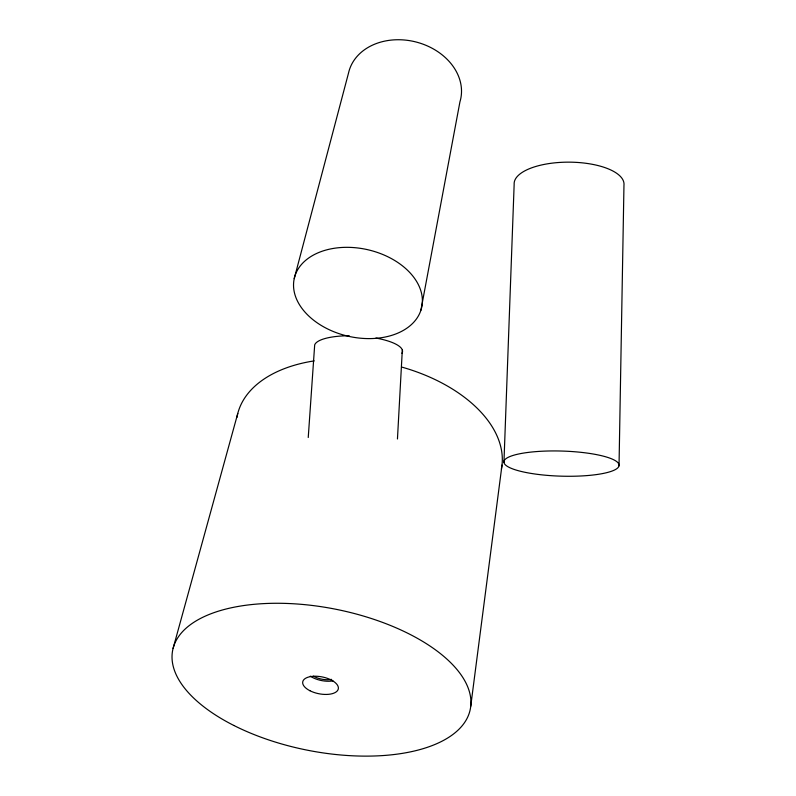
<?xml version="1.0" encoding="UTF-8"?>
<svg xmlns="http://www.w3.org/2000/svg" width="796" height="796" viewBox="0 0 796 796"><rect width="100%" height="100%" fill="white"/><g stroke="black" fill="none" stroke-linecap="round" stroke-linejoin="round"><path stroke-width="1.19" d="M619.029 465.779A57.611 12.557 1.7 0 0 534.763 451.72A57.611 12.557 1.7 0 0 530.693 473.351A57.611 12.557 1.7 0 0 619.029 465.779L623.965 185.189A54.944 21.85 0.3 0 0 569.548 162.155A54.944 21.85 0.3 0 0 514.156 184.364L503.948 462.386M397.453 438.984L402.318 350.021M308.241 437.501L314.689 344.867A44.128 12.716 3.6 0 1 349.205 335.753M470.715 706.38L502.007 465.063M420.895 310.271A65.332 44.347 13 0 0 338.429 247.745A65.332 44.347 13 0 0 314.549 320.917A65.332 44.347 13 0 0 420.895 310.271L459.939 101.838A57.561 45.521 14.1 0 0 416.238 42.049A57.561 45.521 14.1 0 0 348.548 72.953L294.221 278.63M173.08 648.432L237.775 413.472M236.919 417.472A134.733 81.112 11.4 0 1 314.201 360.887M401.711 367.065A134.733 81.112 11.4 0 1 501.371 469.113M331.653 679.386A15.024 7.204 11.2 0 1 313.495 676.172M332.967 680.888A18.029 8.647 11.2 0 1 310.291 676.162M375.911 338.051A44.128 12.716 3.6 0 1 401.96 353.325M233.845 725.464A151.698 71.889 11.2 0 0 470.128 709.952A151.698 71.889 11.2 0 0 260.441 603.806A151.698 71.889 11.2 0 0 233.845 725.464M309.933 690.729A18.149 8.577 11.2 0 0 338.28 689.018A18.149 8.577 11.2 0 0 313.335 676.272A18.149 8.577 11.2 0 0 309.933 690.729"/></g></svg>
